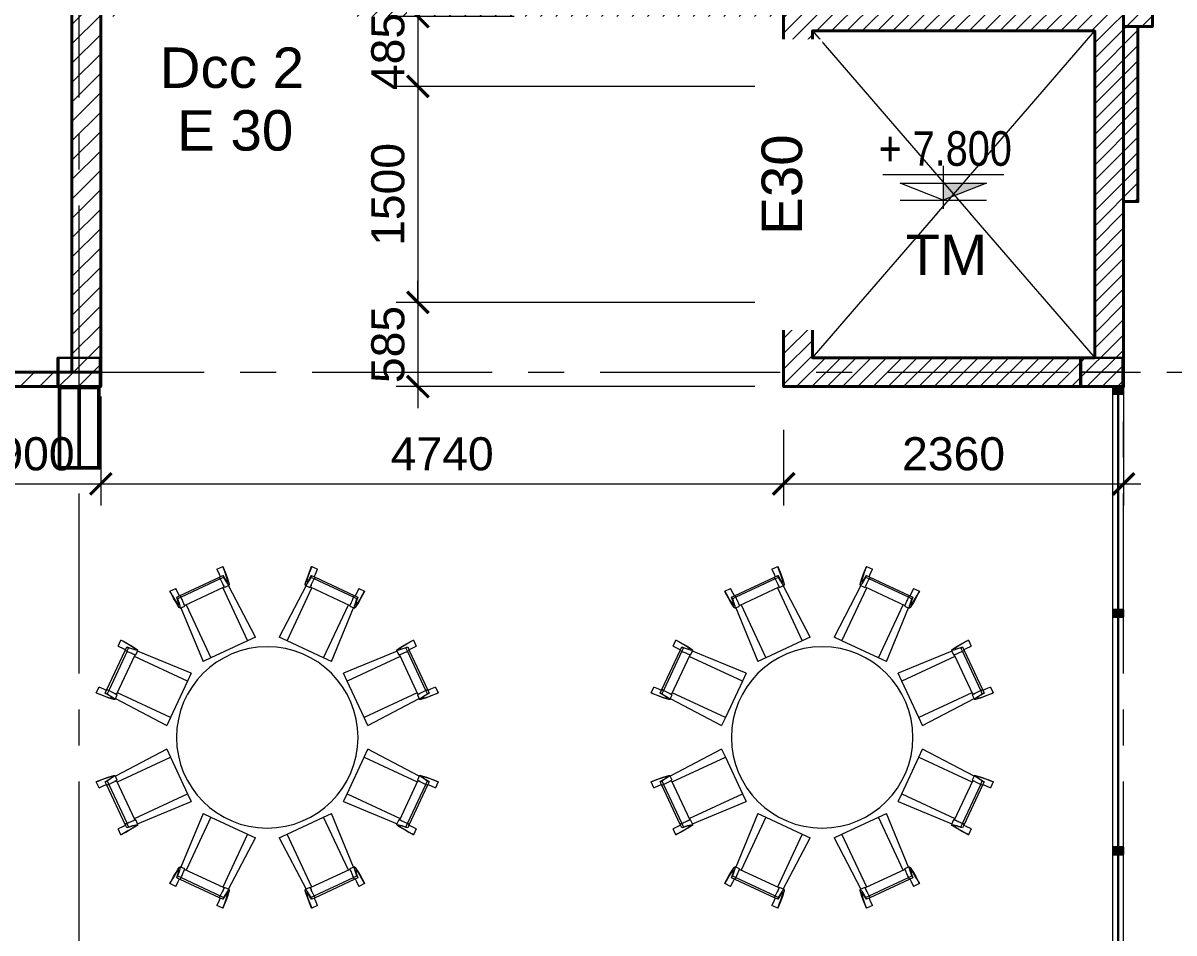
# Model space of a CAD drawing. Header units: millimetres. Extents: x 886808 to 1650903, y -1008069 to 230892.
# Drawn here: x 957779 to 965769, y -479286 to -472965 of the extents above; entities that cross this region are included whole.
import ezdxf

# ---------------------------------------------------------------- set-up
doc = ezdxf.new("R2010")
doc.units = ezdxf.units.MM
doc.linetypes.add('CENTER', pattern=[2, 1.25, -0.25, 0.25, -0.25])
doc.layers.get('0').update_dxf_attribs({"lineweight": 0})
for name, color, linetype, lineweight in [('01- NET TUONG- 242', 242, 'Continuous', 40), ('03- Net Cua- 153', 153, 'Continuous', 9), ('06-Dim', 250, 'Continuous', 0), ('8l NET TO', 8, 'Continuous', 9), ('A-GLAZ-CURT', 52, 'Continuous', 5), ('A-GLAZ-CWMG', 51, 'Continuous', 5), ('A-Wall', 113, 'Continuous', 30), ('A_Dim', 8, 'Continuous', 5), ('ADP_007_text', 7, 'Continuous', 15), ('ADP_137_symbol', 137, 'Continuous', 9), ('DS_Dim', 8, 'Continuous', 0), ('HACTH', 8, 'Continuous', 0), ('I-FURN', 252, 'Continuous', 5), ('net vl', 33, 'Continuous', 5)]:
    doc.layers.add(name, color=color, linetype=linetype, lineweight=lineweight)
doc.styles.add('ADP_HC_vni_HC', font='')
doc.styles.add('Roof Fl type B$0$GHICHUTHUONG', font='arial.ttf', dxfattribs={"width": 0.8})
doc.styles.add('TIÊU ĐỀ', font='arial.ttf', dxfattribs={"height": 230})
doc.styles.get('ADP_HC_vni_HC').set_extended_font_data('VNI-Helve-Condense')
doc.dimstyles.new('1-100', dxfattribs={"dimtxt": 230, "dimasz": 150, "dimexe": 150, "dimexo": 300, "dimgap": 90, "dimtad": 1, "dimdec": 0, "dimrnd": 5, "dimzin": 0, "dimtxsty": 'TIÊU ĐỀ', "dimblk": 'ARCHTICK', "dimcen": 100, "dimdle": 120, "dimclrd": 256, "dimclre": 256, "dimclrt": 2, "dimadec": 0, "dimazin": 0, "dimtfac": 1, "dimtdec": 0, "dimtix": 1, "dimtmove": 1, "dimatfit": 3, "dimldrblk": 'OPEN30', "dimfxl": 900, "dimtolj": 1, "dimtzin": 0, "dimlwd": 13, "dimlwe": 13, "dimarcsym": 1})

# ---------------------------------------------------------------- blocks, each defined once
blk = doc.blocks.new('_ArchTick')
at = {"color": 0, "linetype": 'ByBlock', "const_width": 0.15}
blk.add_lwpolyline([(-0.5, -0.5), (0.5, 0.5)], dxfattribs=at)
blk = doc.blocks.new('*D617')
at = {"layer": 'A_Dim', "lineweight": 13, "transparency": 16777216}
for p, q in [((968184.7, -480510.1), (968184.7, -475270.1)), ((965718.6, -475390.1), (968334.7, -475390.1)), ((965718.6, -480390.1), (968334.7, -480390.1))]:
    blk.add_line(p, q, dxfattribs=at)
at = {"layer": 'Defpoints', "color": 0, "transparency": 16777216}
for p in [(965418.6, -475390.1), (968184.7, -475390.1), (965418.6, -480390.1)]:
    blk.add_point(p, dxfattribs=at)
at = {"layer": 'A_Dim', "lineweight": 13, "transparency": 16777216, "xscale": 150, "yscale": 150, "zscale": 150}
for p, rotation in [((968184.7, -475390.1), 90), ((968184.7, -480390.1), 270)]:
    blk.add_blockref('_ArchTick', p, dxfattribs=dict(at, rotation=rotation))
at = {"layer": 'A_Dim', "color": 2, "transparency": 16777216, "insert": (967977.3, -477890.1), "char_height": 230, "attachment_point": 5, "rotation": 90, "style": 'TIÊU ĐỀ'}
blk.add_mtext('\\A1;5000', dxfattribs=at)
blk = doc.blocks.new('_Open30')
at = {"color": 0, "linetype": 'ByBlock', "lineweight": -2}
for p, q in [((-1, 0.268), (0, 0)), ((0, 0), (-1, -0.268)), ((0, 0), (-1, 0))]:
    blk.add_line(p, q, dxfattribs=at)
blk = doc.blocks.new('*D618')
at = {"layer": 'A_Dim', "lineweight": 13, "transparency": 16777216}
for p, q in [((968184.7, -475510.1), (968184.7, -470270.1)), ((965718.6, -470390.1), (968334.7, -470390.1)), ((965718.6, -475390.1), (968334.7, -475390.1))]:
    blk.add_line(p, q, dxfattribs=at)
at = {"layer": 'Defpoints', "color": 0, "transparency": 16777216}
for p in [(965418.6, -470390.1), (968184.7, -470390.1), (965418.6, -475390.1)]:
    blk.add_point(p, dxfattribs=at)
at = {"layer": 'A_Dim', "lineweight": 13, "transparency": 16777216, "xscale": 150, "yscale": 150, "zscale": 150}
for p, rotation in [((968184.7, -470390.1), 90), ((968184.7, -475390.1), 270)]:
    blk.add_blockref('_ArchTick', p, dxfattribs=dict(at, rotation=rotation))
at = {"layer": 'A_Dim', "color": 2, "transparency": 16777216, "insert": (967977.3, -472890.1), "char_height": 230, "attachment_point": 5, "rotation": 90, "style": 'TIÊU ĐỀ'}
blk.add_mtext('\\A1;5000', dxfattribs=at)
blk = doc.blocks.new('*D619')
at = {"layer": 'A_Dim', "lineweight": 13, "transparency": 16777216}
for p, q in [((968978.4, -470270.1), (968978.4, -507610.1)), ((965718.6, -470390.1), (969128.4, -470390.1)), ((965218.6, -507490.1), (969128.4, -507490.1))]:
    blk.add_line(p, q, dxfattribs=at)
at = {"layer": 'Defpoints', "color": 0, "transparency": 16777216}
for p in [(965418.6, -470390.1), (964918.6, -507490.1), (968978.4, -507490.1)]:
    blk.add_point(p, dxfattribs=at)
at = {"layer": 'A_Dim', "lineweight": 13, "transparency": 16777216, "xscale": 150, "yscale": 150, "zscale": 150}
for p, rotation in [((968978.4, -470390.1), 90), ((968978.4, -507490.1), 270)]:
    blk.add_blockref('_ArchTick', p, dxfattribs=dict(at, rotation=rotation))
at = {"layer": 'A_Dim', "color": 2, "transparency": 16777216, "insert": (968770.9, -488940.1), "char_height": 230, "attachment_point": 5, "rotation": 90, "style": 'TIÊU ĐỀ'}
blk.add_mtext('\\A1;37100', dxfattribs=at)
blk = doc.blocks.new('cao độ')
at = {"layer": 'ADP_137_symbol'}
blk.add_hatch(color=0, dxfattribs=at).paths.add_polyline_path([(0, 1), (0, 0), (2.5, 1)])
at = {"layer": 'ADP_137_symbol', "color": 0}
for points in [[(0, 2), (0, -0.5)], [(-3.5, 1.5), (3.5, 1.5)], [(-2.5, 1), (2.5, 1), (0, 0), (-2.5, 1)], [(-2.5, 0), (2.5, 0)]]:
    blk.add_lwpolyline(points, dxfattribs=at)
at = {"layer": 'ADP_007_text', "style": 'ADP_HC_vni_HC'}
blk.add_attdef('A', (-3.745, 2), '', height=2, dxfattribs=at)
blk = doc.blocks.new('Rectangular Mullion - 50x75mm-6290178-MẶT BẰNG TƯỜNG ĐIỂN HÌNH TẦNG 2_ TẦNG 4')
at = {"layer": 'A-GLAZ-CWMG'}
blk.add_hatch(color=256, dxfattribs=at).paths.add_polyline_path([(25, -37.5), (-25, -37.5), (-25, 37.5), (25, 37.5)], flags=0)
at = {"layer": 'A-GLAZ-CWMG', "lineweight": 25}
for p, q in [((-25, 37.5), (25, 37.5)), ((-25, -37.5), (-25, 37.5)), ((25, 37.5), (25, -37.5)), ((25, -37.5), (-25, -37.5))]:
    blk.add_line(p, q, dxfattribs=at)
blk = doc.blocks.new('*D1344')
at = {"layer": 'A_Dim', "lineweight": 13, "transparency": 16777216}
for p, q in [((958318.6, -475559.5), (958318.6, -476316)), ((957418.6, -475690.2), (957418.6, -476316)), ((957298.6, -476166), (958438.6, -476166))]:
    blk.add_line(p, q, dxfattribs=at)
at = {"layer": 'Defpoints', "color": 0, "transparency": 16777216}
for p in [(958318.6, -475259.5), (957418.6, -475390.2), (958318.6, -476166)]:
    blk.add_point(p, dxfattribs=at)
at = {"layer": 'A_Dim', "lineweight": 13, "transparency": 16777216, "xscale": 150, "yscale": 150, "zscale": 150, "rotation": 180}
blk.add_blockref('_ArchTick', (957418.6, -476166), dxfattribs=at)
at = {"layer": 'A_Dim', "lineweight": 13, "transparency": 16777216, "xscale": 150, "yscale": 150, "zscale": 150}
blk.add_blockref('_ArchTick', (958318.6, -476166), dxfattribs=at)
at = {"layer": 'A_Dim', "color": 2, "transparency": 16777216, "insert": (957868.6, -475958.6), "char_height": 230, "attachment_point": 5, "style": 'TIÊU ĐỀ'}
blk.add_mtext('\\A1;900', dxfattribs=at)
blk = doc.blocks.new('*D1345')
at = {"layer": 'A_Dim', "lineweight": 13, "transparency": 16777216}
for p, q in [((958318.6, -475559.5), (958318.6, -476316)), ((963058.6, -475790.6), (963058.6, -476316)), ((958198.6, -476166), (963178.6, -476166))]:
    blk.add_line(p, q, dxfattribs=at)
at = {"layer": 'Defpoints', "color": 0, "transparency": 16777216}
for p in [(958318.6, -475259.5), (963058.6, -475490.6), (963058.6, -476166)]:
    blk.add_point(p, dxfattribs=at)
at = {"layer": 'A_Dim', "lineweight": 13, "transparency": 16777216, "xscale": 150, "yscale": 150, "zscale": 150, "rotation": 180}
blk.add_blockref('_ArchTick', (958318.6, -476166), dxfattribs=at)
at = {"layer": 'A_Dim', "lineweight": 13, "transparency": 16777216, "xscale": 150, "yscale": 150, "zscale": 150}
blk.add_blockref('_ArchTick', (963058.6, -476166), dxfattribs=at)
at = {"layer": 'A_Dim', "color": 2, "transparency": 16777216, "insert": (960688.6, -475958.6), "char_height": 230, "attachment_point": 5, "style": 'TIÊU ĐỀ'}
blk.add_mtext('\\A1;4740', dxfattribs=at)
blk = doc.blocks.new('*D1346')
at = {"layer": 'A_Dim', "lineweight": 13, "transparency": 16777216}
for p, q in [((965418.6, -475479.5), (965418.6, -476316)), ((963058.6, -475790.6), (963058.6, -476316)), ((962938.6, -476166), (965538.6, -476166))]:
    blk.add_line(p, q, dxfattribs=at)
at = {"layer": 'Defpoints', "color": 0, "transparency": 16777216}
for p in [(965418.6, -475179.5), (963058.6, -475490.6), (965418.6, -476166)]:
    blk.add_point(p, dxfattribs=at)
at = {"layer": 'A_Dim', "lineweight": 13, "transparency": 16777216, "xscale": 150, "yscale": 150, "zscale": 150, "rotation": 180}
blk.add_blockref('_ArchTick', (963058.6, -476166), dxfattribs=at)
at = {"layer": 'A_Dim', "lineweight": 13, "transparency": 16777216, "xscale": 150, "yscale": 150, "zscale": 150}
blk.add_blockref('_ArchTick', (965418.6, -476166), dxfattribs=at)
at = {"layer": 'A_Dim', "color": 2, "transparency": 16777216, "insert": (964238.6, -475958.5), "char_height": 230, "attachment_point": 5, "style": 'TIÊU ĐỀ'}
blk.add_mtext('\\A1;2360', dxfattribs=at)
blk = doc.blocks.new('*D1351')
at = {"layer": 'A_Dim', "lineweight": 13, "transparency": 16777216}
for p, q in [((960520, -472920.1), (960520, -472770.1)), ((961188.5, -472920.1), (960370, -472920.1)), ((960520, -472920.1), (960520, -473405.1)), ((962858.6, -473405.1), (960370, -473405.1)), ((960520, -473405.1), (960520, -473555.1))]:
    blk.add_line(p, q, dxfattribs=at)
at = {"layer": 'Defpoints', "color": 0, "transparency": 16777216}
for p in [(961488.5, -472920.1), (960520, -473405.1), (963158.6, -473405.1)]:
    blk.add_point(p, dxfattribs=at)
at = {"layer": 'A_Dim', "lineweight": 13, "transparency": 16777216, "xscale": 150, "yscale": 150, "zscale": 150}
for p, rotation in [((960520, -472920.1), 270), ((960520, -473405.1), 90)]:
    blk.add_blockref('_ArchTick', p, dxfattribs=dict(at, rotation=rotation))
at = {"layer": 'A_Dim', "color": 2, "transparency": 16777216, "insert": (960312.6, -473162.6), "char_height": 230, "attachment_point": 5, "rotation": 90, "style": 'TIÊU ĐỀ'}
blk.add_mtext('\\A1;485', dxfattribs=at)
blk = doc.blocks.new('*D1352')
at = {"layer": 'A_Dim', "lineweight": 13, "transparency": 16777216}
for p, q in [((960520, -473285.1), (960520, -475025.6)), ((962858.6, -473405.1), (960370, -473405.1)), ((962858.6, -474905.6), (960370, -474905.6))]:
    blk.add_line(p, q, dxfattribs=at)
at = {"layer": 'Defpoints', "color": 0, "transparency": 16777216}
for p in [(963158.6, -473405.1), (960520, -474905.6), (963158.6, -474905.6)]:
    blk.add_point(p, dxfattribs=at)
at = {"layer": 'A_Dim', "lineweight": 13, "transparency": 16777216, "xscale": 150, "yscale": 150, "zscale": 150}
for p, rotation in [((960520, -473405.1), 90), ((960520, -474905.6), 270)]:
    blk.add_blockref('_ArchTick', p, dxfattribs=dict(at, rotation=rotation))
at = {"layer": 'A_Dim', "color": 2, "transparency": 16777216, "insert": (960312.6, -474155.4), "char_height": 230, "attachment_point": 5, "rotation": 90, "style": 'TIÊU ĐỀ'}
blk.add_mtext('\\A1;1500', dxfattribs=at)
blk = doc.blocks.new('*D1353')
at = {"layer": 'A_Dim', "lineweight": 13, "transparency": 16777216}
for p, q in [((960520, -474905.6), (960520, -474755.6)), ((962858.6, -474905.6), (960370, -474905.6)), ((960520, -474905.6), (960520, -475490.6)), ((962858.6, -475490.6), (960370, -475490.6)), ((960520, -475490.6), (960520, -475640.6))]:
    blk.add_line(p, q, dxfattribs=at)
at = {"layer": 'Defpoints', "color": 0, "transparency": 16777216}
for p in [(963158.6, -474905.6), (960520, -475490.6), (963158.6, -475490.6)]:
    blk.add_point(p, dxfattribs=at)
at = {"layer": 'A_Dim', "lineweight": 13, "transparency": 16777216, "xscale": 150, "yscale": 150, "zscale": 150}
for p, rotation in [((960520, -474905.6), 270), ((960520, -475490.6), 90)]:
    blk.add_blockref('_ArchTick', p, dxfattribs=dict(at, rotation=rotation))
at = {"layer": 'A_Dim', "color": 2, "transparency": 16777216, "insert": (960312.6, -475198.1), "char_height": 230, "attachment_point": 5, "rotation": 90, "style": 'TIÊU ĐỀ'}
blk.add_mtext('\\A1;585', dxfattribs=at)
blk = doc.blocks.new('cc')
at = {"layer": 'A-GLAZ-CURT', "transparency": 33554636}
blk.add_lwpolyline([(222569.3, 39756), (222287.3, 39756), (222287.3, 39659), (222278.3, 39659), (222278.3, 39859), (222287.3, 39859), (222287.3, 39762), (222569.3, 39762), (222569.3, 39859), (222578.3, 39859), (222578.3, 39659), (222569.3, 39659)], close=True, dxfattribs=at)
at = {"layer": 'A-Wall', "transparency": 33554636}
blk.add_lwpolyline([(222278.3, 39659), (222578.3, 39659), (222578.3, 39859), (222278.3, 39859)], close=True, dxfattribs=at)
blk = doc.blocks.new('Cafeteria_Table_-_Round_3929 - 54_ Dia_-V26-MẶT BẰNG BỐ TRÍ TẦNG 2')
at = {"layer": 'I-FURN', "transparency": 33554636}
for p, q in [((-196.7, 1168), (-156.3, 1186.8)), ((-179.4, 1113.3), (-155.2, 1124.6)), ((-156.3, 1186.8), (-150.7, 1174.8)), ((-149.4, 1112.1), (-155.2, 1124.6)), ((460, 1124.6), (454.2, 1112.1)), ((455.5, 1174.8), (461.1, 1186.8)), ((460, 1124.6), (484.2, 1113.3)), ((461.1, 1186.8), (501.5, 1168)), ((-452, 986.2), (-179.4, 1113.3)), ((-173.5, 1100.7), (-446.1, 973.6)), ((-421.7, 916.9), (-145.8, 1045.5)), ((-173.6, 1100.9), (-179.4, 1113.3)), ((-149.4, 1112.1), (-173.6, 1100.9)), ((-156.9, 1040.3), (14.9, 671.9)), ((-144.9, 1044.1), (-143.4, 1042.5)), ((-143.4, 1042), (-111.7, 1056.8)), ((-131, 1086.3), (-124.4, 1079)), ((-121.9, 1078.2), (-121.2, 1079.1)), ((69.7, 697.5), (-117.3, 1054.6)), ((422.1, 1054.6), (235.1, 697.5)), ((289.9, 671.9), (461.7, 1040.3)), ((416.5, 1056.8), (448.2, 1042)), ((426, 1079.1), (426.7, 1078.2)), ((429.2, 1079), (435.8, 1086.3)), ((448.2, 1042.5), (449.7, 1044.1)), ((450.6, 1045.5), (726.5, 916.9)), ((478.4, 1100.9), (454.2, 1112.1)), ((750.9, 973.6), (478.3, 1100.7)), ((484.2, 1113.3), (478.4, 1100.9)), ((484.2, 1113.3), (756.8, 986.2)), ((-523.2, 1015.7), (-482.7, 1034.6)), ((-517.6, 1003.7), (-523.2, 1015.7)), ((-476.2, 974.9), (-452, 986.2)), ((-470.4, 962.5), (-476.2, 974.9)), ((-446.2, 973.8), (-470.4, 962.5)), ((-446.2, 973.8), (-452, 986.2)), ((-446.1, 973.6), (-452, 986.2)), ((756.8, 986.2), (750.9, 973.6)), ((756.8, 986.2), (751, 973.8)), ((775.2, 962.5), (751, 973.8)), ((756.8, 986.2), (781, 974.9)), ((781, 974.9), (775.2, 962.5)), ((787.5, 1034.6), (828, 1015.7)), ((828, 1015.7), (822.4, 1003.7)), ((-452.2, 898), (-420.5, 912.8)), ((-447, 900.9), (-293.5, 528.1)), ((-432.2, 942), (-433.8, 945.8)), ((-410.6, 922.1), (-238.8, 553.6)), ((543.6, 553.6), (715.4, 922.1)), ((598.3, 528.1), (751.8, 900.9)), ((725.3, 912.8), (757, 898)), ((738.6, 945.8), (737, 942)), ((-882.2, 635.1), (-863.3, 675.6)), ((-863.3, 675.6), (-851.3, 670)), ((14.9, 671.9), (-238.8, 553.6)), ((69.7, 697.5), (14.9, 671.9)), ((289.9, 671.9), (235.1, 697.5)), ((543.6, 553.6), (289.9, 671.9)), ((1156.1, 670), (1168.1, 675.6)), ((1168.1, 675.6), (1187, 635.1)), ((-960.9, 331.8), (-833.8, 604.4)), ((-821.2, 598.5), (-948.3, 325.9)), ((-893.1, 298.2), (-764.5, 574.1)), ((-833.8, 604.4), (-822.5, 628.6)), ((-833.8, 604.4), (-821.4, 598.6)), ((-833.8, 604.4), (-821.2, 598.5)), ((-822.5, 628.6), (-810.1, 622.8)), ((-810.1, 622.8), (-821.4, 598.6)), ((-793.4, 586.2), (-789.6, 584.6)), ((-401.2, 391.2), (-769.7, 563)), ((-767.2, 614.4), (-767.2, 615.6)), ((-760.4, 572.9), (-745.6, 604.6)), ((-375.7, 445.9), (-748.5, 599.4)), ((1053.3, 599.4), (680.5, 445.9)), ((1074.5, 563), (706, 391.2)), ((1050.4, 604.6), (1065.2, 572.9)), ((1069.3, 574.1), (1197.9, 298.2)), ((1072, 615.6), (1072, 614.4)), ((1094.4, 584.6), (1098.2, 586.2)), ((1114.9, 622.8), (1127.3, 628.6)), ((1126.2, 598.6), (1114.9, 622.8)), ((1126, 598.5), (1138.6, 604.4)), ((1253.1, 325.9), (1126, 598.5)), ((1126.2, 598.6), (1138.6, 604.4)), ((1127.3, 628.6), (1138.6, 604.4)), ((1138.6, 604.4), (1265.7, 331.8)), ((-238.8, 553.6), (-293.5, 528.1)), ((598.3, 528.1), (543.6, 553.6)), ((-375.7, 445.9), (-401.2, 391.2)), ((706, 391.2), (680.5, 445.9)), ((-1034.4, 308.7), (-1015.6, 349.1)), ((-972.2, 307.6), (-960.9, 331.8)), ((-960.9, 331.8), (-948.5, 326)), ((-948.5, 326), (-959.7, 301.8)), ((-401.2, 391.2), (-519.5, 137.5)), ((824.3, 137.5), (706, 391.2)), ((1253.3, 326), (1265.7, 331.8)), ((1264.5, 301.8), (1253.3, 326)), ((1265.7, 331.8), (1277, 307.6)), ((1320.4, 349.1), (1339.2, 308.7)), ((-1022.4, 303.1), (-1034.4, 308.7)), ((-972.2, 307.6), (-959.7, 301.8)), ((-926.7, 273.6), (-925.8, 274.3)), ((-907.9, 305.9), (-904.1, 304)), ((-904.4, 264.1), (-889.6, 295.8)), ((-902.4, 303.1), (-893.1, 298.2)), ((-902.2, 269.7), (-545.1, 82.7)), ((-890.1, 295.8), (-891.7, 297.3)), ((-519.5, 137.5), (-887.9, 309.3)), ((1192.4, 309.2), (824.3, 137.5)), ((849.9, 82.7), (1207, 269.7)), ((1194.4, 295.8), (1209.2, 264.1)), ((1196.5, 297.3), (1194.9, 295.8)), ((1230.6, 274.3), (1231.5, 273.6)), ((1264.5, 301.8), (1277, 307.6)), ((1339.2, 308.7), (1327.2, 303.1)), ((-519.5, 137.5), (-545.1, 82.7)), ((849.9, 82.7), (824.3, 137.5)), ((-545.1, -82.7), (-902.2, -269.7)), ((-887.9, -309.3), (-519.5, -137.5)), ((-545.1, -82.7), (-519.5, -137.5)), ((-519.5, -137.5), (-401.2, -391.2)), ((706, -391.2), (824.3, -137.5)), ((824.3, -137.5), (849.9, -82.7)), ((824.3, -137.5), (1192.4, -309.2)), ((1207, -269.7), (849.9, -82.7)), ((-1034.4, -308.7), (-1022.4, -303.1)), ((-1015.6, -349.1), (-1034.4, -308.7)), ((-959.7, -301.8), (-972.2, -307.6)), ((-960.9, -331.8), (-972.2, -307.6)), ((-959.7, -301.8), (-948.5, -326)), ((-925.8, -274.3), (-926.7, -273.6)), ((-904.1, -304), (-907.9, -305.9)), ((-889.6, -295.8), (-904.4, -264.1)), ((-893.1, -298.2), (-902.4, -303.1)), ((-764.5, -574.1), (-893.1, -298.2)), ((-891.7, -297.3), (-890.1, -295.8)), ((1197.9, -298.2), (1069.3, -574.1)), ((1209.2, -264.1), (1194.4, -295.8)), ((1194.9, -295.8), (1196.5, -297.3)), ((1231.5, -273.6), (1230.6, -274.3)), ((1253.3, -326), (1264.5, -301.8)), ((1277, -307.6), (1264.5, -301.8)), ((1277, -307.6), (1265.7, -331.8)), ((1339.2, -308.7), (1320.4, -349.1)), ((1327.2, -303.1), (1339.2, -308.7)), ((-948.5, -326), (-960.9, -331.8)), ((-833.8, -604.4), (-960.9, -331.8)), ((-948.3, -325.9), (-821.2, -598.5)), ((-769.7, -563), (-401.2, -391.2)), ((-401.2, -391.2), (-375.7, -445.9)), ((680.5, -445.9), (706, -391.2)), ((706, -391.2), (1074.5, -563)), ((1126, -598.5), (1253.1, -325.9)), ((1265.7, -331.8), (1138.6, -604.4)), ((1265.7, -331.8), (1253.3, -326)), ((-748.5, -599.4), (-375.7, -445.9)), ((680.5, -445.9), (1053.3, -599.4)), ((-293.5, -528.1), (-447, -900.9)), ((-238.8, -553.6), (-410.6, -922.1)), ((-293.5, -528.1), (-238.8, -553.6)), ((-238.8, -553.6), (14.9, -671.9)), ((289.9, -671.9), (543.6, -553.6)), ((543.6, -553.6), (598.3, -528.1)), ((715.4, -922.1), (543.6, -553.6)), ((751.8, -900.9), (598.3, -528.1)), ((-863.3, -675.6), (-882.2, -635.1)), ((-821.2, -598.5), (-833.8, -604.4)), ((-821.4, -598.6), (-833.8, -604.4)), ((-822.5, -628.6), (-833.8, -604.4)), ((-810.1, -622.8), (-822.5, -628.6)), ((-821.4, -598.6), (-810.1, -622.8)), ((-767.2, -615.6), (-767.2, -614.4)), ((-745.6, -604.6), (-760.4, -572.9)), ((1065.2, -572.9), (1050.4, -604.6)), ((1072, -614.4), (1072, -615.6)), ((1098.2, -586.2), (1094.4, -584.6)), ((1114.9, -622.8), (1126.2, -598.6)), ((1127.3, -628.6), (1114.9, -622.8)), ((1138.6, -604.4), (1126, -598.5)), ((1138.6, -604.4), (1126.2, -598.6)), ((1138.6, -604.4), (1127.3, -628.6)), ((1187, -635.1), (1168.1, -675.6)), ((-851.3, -670), (-863.3, -675.6)), ((14.9, -671.9), (-156.9, -1040.3)), ((-117.3, -1054.6), (69.7, -697.5)), ((14.9, -671.9), (69.7, -697.5)), ((235.1, -697.5), (289.9, -671.9)), ((235.1, -697.5), (422.1, -1054.6)), ((461.7, -1040.3), (289.9, -671.9)), ((1168.1, -675.6), (1156.1, -670)), ((-462, -919.6), (-463.2, -919.6)), ((-420.5, -912.8), (-452.2, -898)), ((-145.8, -1045.5), (-421.7, -916.9)), ((726.5, -916.9), (450.6, -1045.5)), ((757, -898), (725.3, -912.8)), ((768, -919.6), (766.8, -919.6)), ((-523.2, -1015.7), (-517.6, -1003.7)), ((-482.7, -1034.6), (-523.2, -1015.7)), ((-476.2, -974.9), (-470.4, -962.5)), ((-452, -986.2), (-476.2, -974.9)), ((-470.4, -962.5), (-446.2, -973.8)), ((-452, -986.2), (-446.1, -973.6)), ((-452, -986.2), (-446.2, -973.8)), ((-179.4, -1113.3), (-452, -986.2)), ((-446.1, -973.6), (-173.5, -1100.7)), ((478.3, -1100.7), (750.9, -973.6)), ((756.8, -986.2), (484.2, -1113.3)), ((750.9, -973.6), (756.8, -986.2)), ((751, -973.8), (775.2, -962.5)), ((751, -973.8), (756.8, -986.2)), ((781, -974.9), (756.8, -986.2)), ((775.2, -962.5), (781, -974.9)), ((828, -1015.7), (787.5, -1034.6)), ((822.4, -1003.7), (828, -1015.7)), ((-179.4, -1113.3), (-173.6, -1100.9)), ((-155.2, -1124.6), (-179.4, -1113.3)), ((-173.6, -1100.9), (-149.4, -1112.1)), ((-155.2, -1124.6), (-149.4, -1112.1)), ((-143.4, -1042.5), (-144.9, -1044.1)), ((-111.7, -1056.8), (-143.4, -1042)), ((448.2, -1042), (416.5, -1056.8)), ((449.7, -1044.1), (448.2, -1042.5)), ((454.2, -1112.1), (478.4, -1100.9)), ((454.2, -1112.1), (460, -1124.6)), ((484.2, -1113.3), (460, -1124.6)), ((478.4, -1100.9), (484.2, -1113.3)), ((-156.3, -1186.8), (-196.7, -1168)), ((-150.7, -1174.8), (-156.3, -1186.8)), ((461.1, -1186.8), (455.5, -1174.8)), ((501.5, -1168), (461.1, -1186.8))]:
    blk.add_line(p, q, dxfattribs=at)
at = {"layer": 'I-FURN', "transparency": 33554636, "flags": 128}
for points in [[(-196.7, 1168), (-181.7, 1133.5), (-173.7, 1115)], [(-121.2, 1079.1), (-121.5, 1086.5), (-125.3, 1101.2), (-132.3, 1122.9), (-142.7, 1151.5), (-156.3, 1186.8)], [(-155.2, 1124.6), (-141.5, 1101.8), (-131.2, 1086.6)], [(-150.7, 1174.8), (-135.4, 1135.9), (-123.7, 1104.4), (-115.7, 1080.7), (-111.5, 1065), (-111.1, 1057.5)], [(415.9, 1057.5), (416.3, 1065), (420.5, 1080.7), (428.5, 1104.4), (440.2, 1135.9), (455.5, 1174.8)], [(461.1, 1186.8), (447.5, 1151.5), (437.1, 1122.9), (430.1, 1101.2), (426.3, 1086.5), (426, 1079.1)], [(436, 1086.6), (446.3, 1101.8), (460, 1124.6)], [(478.5, 1115), (486.5, 1133.5), (501.5, 1168)], [(-173.5, 1100.7), (-160.1, 1073.4), (-153.4, 1060)], [(-145.8, 1045.5), (-151.6, 1056.5), (-153.5, 1060.3)], [(-151.4, 1056.1), (-150.5, 1054.4), (-147.5, 1048.7)], [(-111.1, 1057.5), (-114.8, 1058.3), (-122.4, 1067.7), (-134, 1085.7), (-149.4, 1112.1)], [(454.2, 1112.1), (438.8, 1085.7), (427.2, 1067.7), (419.6, 1058.3), (415.9, 1057.5)], [(458.3, 1060.3), (456.4, 1056.5), (450.6, 1045.5)], [(452.3, 1048.7), (455.3, 1054.4), (456.2, 1056.1)], [(458.2, 1060), (464.9, 1073.4), (478.3, 1100.7)], [(-523.2, 1015.7), (-504.9, 982.6), (-489.6, 956.3), (-477.5, 936.9), (-468.7, 924.7), (-463.2, 919.6)], [(-453.1, 898), (-458.7, 903.2), (-468, 916.5), (-481, 937.8), (-497.6, 967), (-517.6, 1003.7)], [(-457, 982.9), (-466, 1000.9), (-482.7, 1034.6)], [(-463.2, 919.6), (-461.1, 922), (-462.5, 932.1), (-467.6, 949.8), (-476.2, 974.9)], [(-470.4, 962.5), (-460, 933.7), (-453.7, 913.2), (-451.4, 901.3), (-453.1, 898)], [(757.9, 898), (756.2, 901.3), (758.5, 913.2), (764.8, 933.7), (775.2, 962.5)], [(822.4, 1003.7), (802.4, 967), (785.8, 937.8), (772.8, 916.5), (763.5, 903.2), (757.9, 898)], [(787.5, 1034.6), (770.8, 1000.9), (761.8, 982.9)], [(781, 974.9), (772.4, 949.8), (767.3, 932.1), (765.9, 922), (768, 919.6)], [(768, 919.6), (773.5, 924.7), (782.3, 936.9), (794.4, 956.3), (809.7, 982.6), (828, 1015.7)], [(-420.9, 913.1), (-421.1, 915.3), (-425.5, 926.2)], [(730.3, 926.2), (725.9, 915.3), (725.7, 913.1)], [(-767.2, 615.6), (-772.3, 621.1), (-784.5, 629.9), (-803.9, 642), (-830.2, 657.3), (-863.3, 675.6)], [(-851.3, 670), (-814.6, 650), (-785.4, 633.4), (-764.1, 620.4), (-750.8, 611.1), (-745.6, 605.5)], [(1050.4, 605.5), (1055.6, 611.1), (1068.9, 620.4), (1090.2, 633.4), (1119.4, 650), (1156.1, 670)], [(1168.1, 675.6), (1135, 657.3), (1108.7, 642), (1089.3, 629.9), (1077.1, 621.1), (1072, 615.6)], [(-882.2, 635.1), (-848.5, 618.4), (-830.5, 609.4)], [(-822.5, 628.6), (-797.4, 620), (-779.7, 614.9), (-769.6, 613.5)], [(-745.6, 605.5), (-748.9, 603.8), (-760.8, 606.1), (-781.3, 612.4), (-810.1, 622.8)], [(-775.6, 578.6), (-773.8, 577.9), (-762.9, 573.5), (-760.7, 573.3)], [(1114.9, 622.8), (1086.1, 612.4), (1065.6, 606.1), (1053.7, 603.8), (1050.4, 605.5)], [(1065.5, 573.3), (1067.7, 573.5), (1078.6, 577.9)], [(1074.4, 613.5), (1084.5, 614.9), (1102.2, 620), (1127.3, 628.6)], [(1135.3, 609.4), (1153.3, 618.4), (1187, 635.1)], [(-962.6, 326.1), (-981.1, 334.1), (-1015.6, 349.1)], [(-907.6, 305.8), (-921, 312.5), (-948.3, 325.9)], [(1253.1, 325.9), (1225.8, 312.5), (1212.4, 305.8)], [(1320.4, 349.1), (1285.9, 334.1), (1267.4, 326.1)], [(-1034.4, 308.7), (-999.1, 295.1), (-970.5, 284.7), (-948.8, 277.7), (-934.1, 273.9), (-926.7, 273.6)], [(-905.1, 263.5), (-912.6, 263.9), (-928.3, 268.1), (-952, 276.1), (-983.5, 287.8), (-1022.4, 303.1)], [(-926.6, 276.8), (-934.2, 283.6), (-949.4, 293.9), (-972.2, 307.6)], [(-959.7, 301.8), (-933.3, 286.4), (-915.3, 274.8), (-905.9, 267.2), (-905.1, 263.5)], [(-896.3, 299.9), (-902, 302.9), (-902.6, 303.2)], [(1197.9, 298.2), (1208.9, 304), (1212.7, 305.9)], [(1208.5, 303.8), (1206.8, 302.9), (1201.1, 299.9)], [(1327.2, 303.1), (1288.3, 287.8), (1256.8, 276.1), (1233.1, 268.1), (1217.4, 263.9), (1209.9, 263.5)], [(1209.9, 263.5), (1210.7, 267.2), (1220.1, 274.8), (1238.1, 286.4), (1264.5, 301.8)], [(1277, 307.6), (1254.2, 293.9), (1239, 283.6), (1231.4, 276.8)], [(1231.5, 273.6), (1238.9, 273.9), (1253.6, 277.7), (1275.3, 284.7), (1303.9, 295.1), (1339.2, 308.7)], [(-926.7, -273.6), (-934.1, -273.9), (-948.8, -277.7), (-970.5, -284.7), (-999.1, -295.1), (-1034.4, -308.7)], [(-1022.4, -303.1), (-983.5, -287.8), (-952, -276.1), (-928.3, -268.1), (-912.6, -263.9), (-905.1, -263.5)], [(-972.2, -307.6), (-949.4, -293.9), (-934.2, -283.6), (-926.6, -276.8)], [(-905.1, -263.5), (-905.9, -267.2), (-915.3, -274.8), (-933.3, -286.4), (-959.7, -301.8)], [(-948.3, -325.9), (-921, -312.5), (-907.6, -305.8)], [(-902.6, -303.2), (-902, -302.9), (-896.3, -299.9)], [(1212.7, -305.9), (1208.9, -304), (1197.9, -298.2)], [(1201.1, -299.9), (1206.8, -302.9), (1208.5, -303.8)], [(1264.5, -301.8), (1238.1, -286.4), (1220.1, -274.8), (1210.7, -267.2), (1209.9, -263.5)], [(1209.9, -263.5), (1217.4, -263.9), (1233.1, -268.1), (1256.8, -276.1), (1288.3, -287.8), (1327.2, -303.1)], [(1212.4, -305.8), (1225.8, -312.5), (1253.1, -325.9)], [(1231.4, -276.8), (1239, -283.6), (1254.2, -293.9), (1277, -307.6)], [(1339.2, -308.7), (1303.9, -295.1), (1275.3, -284.7), (1253.6, -277.7), (1238.9, -273.9), (1231.5, -273.6)], [(-1015.6, -349.1), (-981.1, -334.1), (-962.6, -326.1)], [(1267.4, -326.1), (1285.9, -334.1), (1320.4, -349.1)], [(-830.5, -609.4), (-848.5, -618.4), (-882.2, -635.1)], [(-863.3, -675.6), (-830.2, -657.3), (-803.9, -642), (-784.5, -629.9), (-772.3, -621.1), (-767.2, -615.6)], [(-745.6, -605.5), (-750.8, -611.1), (-764.1, -620.4), (-785.4, -633.4), (-814.6, -650), (-851.3, -670)], [(-769.6, -613.5), (-779.7, -614.9), (-797.4, -620), (-822.5, -628.6)], [(-810.1, -622.8), (-781.3, -612.4), (-760.8, -606.1), (-748.9, -603.8), (-745.6, -605.5)], [(-789.6, -584.6), (-793.4, -586.2), (-794.8, -586.8)], [(-760.7, -573.3), (-762.9, -573.5), (-773.8, -577.9), (-775.6, -578.6)], [(1050.4, -605.5), (1053.7, -603.8), (1065.6, -606.1), (1086.1, -612.4), (1114.9, -622.8)], [(1156.1, -670), (1119.4, -650), (1090.2, -633.4), (1068.9, -620.4), (1055.6, -611.1), (1050.4, -605.5)], [(1078.6, -577.9), (1067.7, -573.5), (1065.5, -573.3)], [(1072, -615.6), (1077.1, -621.1), (1089.3, -629.9), (1108.7, -642), (1135, -657.3), (1168.1, -675.6)], [(1127.3, -628.6), (1102.2, -620), (1084.5, -614.9), (1074.4, -613.5)], [(1187, -635.1), (1153.3, -618.4), (1135.3, -609.4)], [(-463.2, -919.6), (-468.7, -924.7), (-477.5, -936.9), (-489.6, -956.3), (-504.9, -982.6), (-523.2, -1015.7)], [(-517.6, -1003.7), (-497.6, -967), (-481, -937.8), (-468, -916.5), (-458.7, -903.2), (-453.1, -898)], [(-476.2, -974.9), (-467.6, -949.8), (-462.5, -932.1), (-461.1, -922)], [(-453.1, -898), (-451.4, -901.3), (-453.7, -913.2), (-460, -933.7), (-470.4, -962.5)], [(-434.4, -947.2), (-433.8, -945.8), (-432.2, -942)], [(-426.2, -928), (-425.5, -926.2), (-421.1, -915.3), (-420.9, -913.1)], [(725.7, -913.1), (725.9, -915.3), (730.3, -926.2), (731, -928)], [(737, -942), (738.6, -945.8), (739.2, -947.2)], [(775.2, -962.5), (764.8, -933.7), (758.5, -913.2), (756.2, -901.3), (757.9, -898)], [(757.9, -898), (763.5, -903.2), (772.8, -916.5), (785.8, -937.8), (802.4, -967), (822.4, -1003.7)], [(765.9, -922), (767.3, -932.1), (772.4, -949.8), (781, -974.9)], [(828, -1015.7), (809.7, -982.6), (794.4, -956.3), (782.3, -936.9), (773.5, -924.7), (768, -919.6)], [(-482.7, -1034.6), (-466, -1000.9), (-457, -982.9)], [(761.8, -982.9), (770.8, -1000.9), (787.5, -1034.6)], [(-173.7, -1115), (-181.7, -1133.5), (-196.7, -1168)], [(-153.4, -1060), (-160.1, -1073.4), (-173.5, -1100.7)], [(-156.3, -1186.8), (-142.7, -1151.5), (-132.3, -1122.9), (-125.3, -1101.2), (-121.5, -1086.5), (-121.2, -1079.1)], [(-121.2, -1079.1), (-124.4, -1079), (-131.2, -1086.6), (-141.5, -1101.8), (-155.2, -1124.6)], [(-153.5, -1060.3), (-151.6, -1056.5), (-145.8, -1045.5)], [(-147.5, -1048.7), (-150.5, -1054.4), (-151.4, -1056.1)], [(-111.1, -1057.5), (-111.5, -1065), (-115.7, -1080.7), (-123.7, -1104.4), (-135.4, -1135.9), (-150.7, -1174.8)], [(-149.4, -1112.1), (-134, -1085.7), (-122.4, -1067.7), (-114.8, -1058.3), (-111.1, -1057.5)], [(455.5, -1174.8), (440.2, -1135.9), (428.5, -1104.4), (420.5, -1080.7), (416.3, -1065), (415.9, -1057.5)], [(415.9, -1057.5), (419.6, -1058.3), (427.2, -1067.7), (438.8, -1085.7), (454.2, -1112.1)], [(460, -1124.6), (446.3, -1101.8), (436, -1086.6), (429.2, -1079), (426, -1079.1)], [(426, -1079.1), (426.3, -1086.5), (430.1, -1101.2), (437.1, -1122.9), (447.5, -1151.5), (461.1, -1186.8)], [(450.6, -1045.5), (456.4, -1056.5), (458.3, -1060.3)], [(456.2, -1056.1), (455.3, -1054.4), (452.3, -1048.7)], [(478.3, -1100.7), (464.9, -1073.4), (458.2, -1060)], [(501.5, -1168), (486.5, -1133.5), (478.5, -1115)]]:
    blk.add_lwpolyline(points, dxfattribs=at)
at = {"layer": 'I-FURN', "transparency": 33554636}
for start, end in [(0, 180), (180, 0)]:
    blk.add_arc((152.4, 0), 630, start, end, dxfattribs=at)
for centre, major_axis, start_param, end_param in [((-832.6, 1796.5), (-412.1, 883.7), 3.410964, 3.51126), ((1137.4, 1796.5), (412.1, 883.7), 2.771925, 2.872221), ((-832.6, 1796.5), (-412.1, 883.7), 3.23382, 3.401937), ((1137.4, 1796.5), (412.1, 883.7), 2.881248, 3.049365), ((-1644.1, 985), (-883.7, 412.1), 2.771925, 2.865674), ((-1644.1, 985), (-883.7, 412.1), 2.881248, 3.049365), ((1948.9, 985), (883.7, 412.1), 3.23382, 3.401937), ((1948.9, 985), (883.7, 412.1), 3.417511, 3.51126), ((-1644.1, -985), (883.7, 412.1), 0.269372, 0.369668), ((-1644.1, -985), (883.7, 412.1), 0.092227, 0.260344), ((1948.9, -985), (-883.7, 412.1), 6.022841, 6.190958), ((1948.9, -985), (-883.7, 412.1), 5.913518, 6.013814), ((-832.6, -1796.5), (412.1, 883.7), 5.913518, 6.013814), ((-832.6, -1796.5), (412.1, 883.7), 6.022841, 6.190958), ((1137.4, -1796.5), (-412.1, 883.7), 0.092227, 0.260344), ((1137.4, -1796.5), (-412.1, 883.7), 0.269372, 0.369668)]:
    blk.add_ellipse(centre, major_axis=major_axis, ratio=0.007077, start_param=start_param, end_param=end_param, dxfattribs=at)

msp = doc.modelspace()

# ---------------------------------------------------------------- hatches: boundary and pattern name
at = {"layer": 'HACTH', "transparency": 33554636}
h = msp.add_hatch(dxfattribs=at)
h.set_pattern_fill('ANSI31', color=256, scale=30)
h.paths.add_polyline_path([(958118.6, -475390.1), (958318.6, -475390.1), (958318.6, -470590.1), (958118.6, -470590.1)])
h.paths.add_polyline_path([(953643.6, -470589.9), (958998.6, -470589.7), (958998.6, -470390.1), (953643.6, -470390.4)])
h.paths.add_polyline_path([(955518.6, -503190.2), (950968.6, -503190.2), (950968.6, -503390.1), (955518.6, -503390.1)])
h.paths.add_polyline_path([(934988.6, -470589.7), (935188.6, -470589.7), (935188.6, -471895.8), (934988.6, -471895.8)])
h.paths.add_polyline_path([(943236, -507290.1), (945731.1, -507290.1), (945731.1, -507490.1), (943236, -507490.1)])
h.paths.add_polyline_path([(956518.6, -503190.2), (958318.6, -503190.1), (958318.6, -503390.1), (956518.6, -503390.2)])
h.paths.add_polyline_path([(941336, -475390.1), (941536, -475390.1), (941536, -470589.7), (941336, -470589.7)])
h.paths.add_polyline_path([(957418.6, -475490.2), (958318.6, -475490.1), (958318.6, -475390.1), (957418.6, -475390.2)])
h.paths.add_polyline_path([(950256.1, -507290.1), (951068.6, -507290.1), (951068.6, -507490.1), (950256.1, -507490.1)])
h.paths.add_polyline_path([(947331.1, -507290.1), (948656.1, -507290.1), (948656.1, -507490.1), (947331.1, -507490.1)])
h.paths.add_polyline_path([(934988.6, -499915.1), (935188.6, -499915.1), (935188.6, -504440.1), (934988.6, -504440.1)])
h.paths.add_polyline_path([(935188.6, -480090.1), (934988.6, -480090.1), (934988.6, -486040.1), (935188.6, -486040.1), (935188.6, -484340.1)])
h.paths.add_polyline_path([(934988.6, -470590.1), (936571.1, -470590.1), (936571.1, -470390.1), (934988.6, -470390.1)])
h.paths.add_polyline_path([(938371.1, -470389.7), (941536, -470389.7), (941536, -470589.7), (938371.1, -470589.7)])
h.paths.add_polyline_path([(943336, -470389.7), (947798.6, -470389.7), (947798.6, -470590.4), (943336, -470590.4)])
h.paths.add_polyline_path([(949598.6, -470390.4), (953643.6, -470390.4), (953643.6, -470589.7), (949598.6, -470589.7)])
h.paths.add_polyline_path([(938371.1, -507290.1), (941636, -507290.1), (941636, -507490.1), (938371.1, -507490.1)])
h.paths.add_polyline_path([(934988.6, -507490.1), (936571.1, -507490.1), (936571.1, -507290.1), (934988.6, -507290.1)])
h.paths.add_polyline_path([(960798.6, -470389.8), (964918.6, -470389.8), (964918.6, -470589.7), (960798.6, -470589.7)])
h.paths.add_polyline_path([(951068.6, -507490.1), (951872.6, -507490.1), (951872.6, -507290.1), (951068.6, -507290.1)])
h.paths.add_polyline_path([(953472.6, -507490.1), (954272.6, -507490.1), (954272.6, -507290.1), (953472.6, -507290.1)])
h.paths.add_polyline_path([(955872.6, -507490.1), (956784.8, -507490.1), (956784.8, -507290.1), (955872.6, -507290.1)])
h.paths.add_polyline_path([(951068.6, -503390.1), (951068.6, -507290.1), (950868.6, -507290.1), (950868.6, -503605.1), (950968.6, -503605.1), (950968.6, -503390.1)])
h.paths.add_polyline_path([(950968.6, -501190.2), (950968.6, -503605.1), (950768.6, -503605.1), (950768.6, -501190.2)])
h.paths.add_polyline_path([(946917.9, -500990.1), (950968.6, -500990.1), (950968.6, -501190.2), (946917.9, -501190.2)])
h.paths.add_polyline_path([(946917.8, -502390.2), (947117.8, -502390.2), (947117.8, -503190.1), (946917.8, -503190.1)])
h.paths.add_polyline_path([(947117.8, -501390.2), (946917.8, -501390.2), (946917.9, -501190.2), (947117.9, -501190.2)])
h.paths.add_polyline_path([(948117.9, -503390.1), (948117.9, -503190.1), (942718.6, -503190.1), (942718.6, -503390.1)])
h.paths.add_polyline_path([(943918.6, -502390.2), (943718.6, -502390.2), (943718.6, -503190.1), (943918.6, -503190.1)])
h.paths.add_polyline_path([(943718.6, -501390.2), (943918.6, -501390.2), (943918.6, -501190.2), (943718.6, -501190.2)])
h.paths.add_polyline_path([(939868.6, -501190.2), (943918.6, -501190.2), (943918.6, -500990.1), (939868.6, -500990.2)])
h.paths.add_polyline_path([(939868.6, -501190.2), (939868.6, -500990.2), (936488.6, -500990.2), (936488.6, -501190.2)])
h.paths.add_polyline_path([(935488.6, -500990.1), (935188.6, -500990.1), (935188.6, -501190.1), (935488.6, -501190.1)])
h.paths.add_polyline_path([(940068.6, -501190.2), (940068.6, -507290.1), (939868.6, -507290.1), (939868.6, -501190.2)])
h.paths.add_polyline_path([(944218.3, -507290.1), (944418.3, -507290.1), (944418.2, -503390.1), (944218.2, -503390.1)])
h.paths.add_polyline_path([(945631.7, -507290.1), (945631.7, -507040.1), (944418.3, -507040.1), (944418.3, -507290.2)])
h.paths.add_polyline_path([(945731.7, -506940.1), (945731.7, -507290.1), (944418.3, -507290.2), (944418.3, -506940.1)])
h.paths.add_polyline_path([(935188.6, -492365.1), (934988.6, -492365.1), (934988.6, -491415.1), (935188.6, -491415.1)])
h.paths.add_polyline_path([(935188.6, -473695.8), (934988.6, -473695.8), (934988.6, -475672.3), (935188.6, -475672.3)])
h.paths.add_polyline_path([(935188.6, -489615.1), (934988.6, -489615.1), (934988.6, -488415.1), (935188.6, -488415.1)])
h.paths.add_polyline_path([(935188.6, -506240.1), (934988.6, -506240.1), (934988.6, -507290.1), (935188.6, -507290.1)])
h.paths.add_polyline_path([(935188.6, -486615.1), (934988.6, -486615.1), (934988.6, -486040.1), (935188.6, -486040.1)])
h.paths.add_polyline_path([(934988.6, -478490.2), (935188.6, -478490.2), (935188.6, -477872.3), (934988.6, -477872.3)])
h.paths.add_polyline_path([(935188.6, -495365.1), (934988.6, -495365.1), (934988.6, -494165.1), (935188.6, -494165.1)])
h.paths.add_polyline_path([(935188.6, -498115.1), (934988.6, -498115.1), (934988.6, -497165.1), (935188.6, -497165.1)])
h.paths.add_polyline_path([(946528.6, -475390.1), (946628.6, -475390.1), (946628.6, -475190.1), (946528.6, -475190.1)])
h.paths.add_polyline_path([(945119.3, -473045.7), (944918.8, -473045.7), (944918.6, -475390.1), (945119.1, -475390.1)])
h.paths.add_polyline_path([(944918.6, -473693), (944918.6, -473593), (946528.4, -473593), (946528.4, -473693)])
h.paths.add_polyline_path([(946628.6, -474430.1), (946528.6, -474430.1), (946528.6, -471840.1), (946628.6, -471840.1)])
h.paths.add_polyline_path([(944918.8, -472090.1), (944918.8, -471990.1), (946528.6, -471990.1), (946528.6, -472090.1)])
h.paths.add_polyline_path([(945116.5, -471990.1), (944918.6, -471990.1), (944918.6, -470739.7), (945116.5, -470739.7)])
h.paths.add_polyline_path([(944918.6, -470739.7), (945119.1, -470739.7), (945119.1, -470590.4), (944918.6, -470590.4)])
h.paths.add_polyline_path([(945119, -472285.7), (944919, -472285.7), (944919.1, -472085.6), (945119.1, -472085.6)])
h.paths.add_polyline_path([(935188.6, -475490.1), (936963.2, -475490.1), (936963.2, -475390.2), (935188.6, -475390.2)])
h.paths.add_polyline_path([(941905.1, -475490.1), (938163.2, -475490.1), (938163.2, -475390.1), (941905.1, -475390.2)])
h.paths.add_polyline_path([(943128.5, -475390.2), (955798.6, -475390.1), (955798.6, -475490.1), (943128.5, -475490.2)])
h.paths.add_polyline_path([(932488.6, -477672.3), (932488.6, -475872.3), (934988.6, -475872.3), (934988.6, -476034.9), (935188.6, -476034.9), (935188.6, -475672.3), (932288.6, -475672.3), (932288.6, -477872.3), (935188.6, -477872.3), (935188.6, -477535.3), (934988.6, -477535.3), (934988.6, -477672.3)])
h = msp.add_hatch(dxfattribs=at)
h.set_pattern_fill('ANSI31', color=256, scale=600)
h.set_pattern_definition([(45, (-673779.525, -481760.36), (-53.0330086, 53.0330086), [])])
h.paths.add_polyline_path([(965418.6, -472989.2), (965618.6, -472989.2), (965618.6, -470389.2), (965418.6, -470389.2)])
h.paths.add_polyline_path([(965418.6, -474204.7), (965518.6, -474204.7), (965518.6, -472989.2), (965418.6, -472989.2)])
h.paths.add_polyline_path([(965218.6, -472810.5), (965418.6, -472810.5), (965418.6, -470590.1), (965218.6, -470590.1)])
h.paths.add_polyline_path([(965218.6, -475290.6), (965218.6, -473020.1), (963258.6, -473020.1), (963258.6, -473405.1), (963058.6, -473405.1), (963058.6, -472820.1), (965418.6, -472820.1), (965418.6, -475490.6), (963058.6, -475490.6), (963058.6, -474905.6), (963258.6, -474905.6), (963258.6, -475290.6)])
h.paths.add_polyline_path([(963058.6, -472920.1), (960038.6, -472920.1), (960038.6, -472820.1), (963058.6, -472820.1)])
h.paths.add_polyline_path([(958418.3, -472920.1), (958318.6, -472920.1), (958318.6, -472820.1), (958418.3, -472820.1)])

# ---------------------------------------------------------------- linework, layer by layer
at = {"layer": '01- NET TUONG- 242', "transparency": 33554636}
for points in [[(965418.6, -472989.2), (965618.6, -472989.2), (965618.6, -470389.2), (965418.6, -470389.2)], [(958118.6, -475390.1), (958318.6, -475390.1), (958318.6, -470590.1), (958118.6, -470590.1)], [(965218.6, -475290.6), (965218.6, -473020.1), (963258.6, -473020.1), (963258.6, -473405.1), (963058.6, -473405.1), (963058.6, -472820.1), (965418.6, -472820.1), (965418.6, -475490.6), (963058.6, -475490.6), (963058.6, -474905.6), (963258.6, -474905.6), (963258.6, -475290.6)], [(965418.6, -474204.7), (965518.6, -474204.7), (965518.6, -472989.2), (965418.6, -472989.2)], [(957418.6, -475490.2), (958318.6, -475490.1), (958318.6, -475390.1), (957418.6, -475390.2)]]:
    msp.add_lwpolyline(points, close=True, dxfattribs=at)
at = {"layer": '03- Net Cua- 153', "transparency": 33554636, "elevation": 0}
for points in [[(965376.1, -475540.2), (965376.1, -477040.2), (965386.1, -477040.2), (965386.1, -475540.2)], [(965376.1, -477090.2), (965376.1, -480240.1), (965386.1, -480240.1), (965386.1, -477090.2)]]:
    msp.add_lwpolyline(points, close=True, dxfattribs=at)
at = {"layer": '8l NET TO', "color": 251, "linetype": 'CENTER', "ltscale": 1000, "true_color": 0x636466, "transparency": 33554636}
for p, q in [((958168.6, -511483.1), (958168.6, -466326.1)), ((965418.6, -511483.1), (965418.6, -466326.1)), ((941785.5, -475390.1), (971474.1, -475390.1))]:
    msp.add_line(p, q, dxfattribs=at)
at = {"layer": 'A-Wall', "transparency": 33554636}
for points in [[(958027.6, -476060.2), (958309.6, -476060.2), (958309.6, -475490.2), (958027.6, -475490.2)], [(958037.6, -476050.2), (958299.6, -476050.2), (958299.6, -475500.2), (958037.6, -475500.2)], [(958163.6, -475500.2), (958173.6, -475500.2), (958173.6, -476050.2), (958163.6, -476050.2)]]:
    msp.add_lwpolyline(points, close=True, dxfattribs=at)
at = {"layer": 'A_Dim', "transparency": 33554636}
msp.add_line((963258.6, -474896), (963258.6, -473395.5), dxfattribs=at)
msp.add_lwpolyline([(965343.6, -480265.2), (965343.6, -477890.2), (965343.6, -475515.2)], dxfattribs=at)

# ---------------------------------------------------------------- block references
at = {"layer": '03- Net Cua- 153', "transparency": 33554636, "extrusion": (0, 0, -1), "rotation": 90}
for p in [(-965381.1, -475515.2, 0), (-965381.1, -477065.2, 0), (-965381.1, -478715.2, 0)]:
    msp.add_blockref('Rectangular Mullion - 50x75mm-6290178-MẶT BẰNG TƯỜNG ĐIỂN HÌNH TẦNG 2_ TẦNG 4', p, dxfattribs=at)
at = {"layer": '06-Dim', "ltscale": 50, "transparency": 33554636, "xscale": 120, "yscale": 120, "zscale": 120}
msp.add_blockref('cao độ', (964167.4, -474196.4), dxfattribs=at).add_auto_attribs({'A': '+ 7.800'})
at = {"layer": 'DS_Dim', "transparency": 33554636}
for p in [(735740.3, -515149.1), (742840.3, -515149.1)]:
    msp.add_blockref('cc', p, dxfattribs=at)
at = {"layer": 'I-FURN', "transparency": 33554636}
for p in [(959321.8, -477927.5, 0), (963173.8, -477927.5, 0)]:
    msp.add_blockref('Cafeteria_Table_-_Round_3929 - 54_ Dia_-V26-MẶT BẰNG BỐ TRÍ TẦNG 2', p, dxfattribs=at)

# ---------------------------------------------------------------- dimensions: what is measured, and where the dimension line sits
at = {"layer": 'A_Dim', "transparency": 33554636}
for base, p1, p2, picture, middle in [((968978.4, -507490.1), (965418.6, -470390.1), (964918.6, -507490.1), '*D619', (968770.9, -488940.1)), ((968184.7, -470390.1), (965418.6, -475390.1), (965418.6, -470390.1), '*D618', (967977.3, -472890.1)), ((968184.7, -475390.1), (965418.6, -480390.1), (965418.6, -475390.1), '*D617', (967977.3, -477890.1))]:
    dim = msp.add_linear_dim(base=base, p1=p1, p2=p2, angle=90, dimstyle='1-100', override={"dimscale": 1}, dxfattribs=at)
    dim.commit()
    dim.dimension.update_dxf_attribs({"geometry": picture, "text_midpoint": middle})
at = {"layer": 'A_Dim'}
for base, p1, p2, picture, middle in [((965418.6, -476166), (963058.6, -475490.6), (965418.6, -475179.5), '*D1346', (964238.6, -475958.5)), ((958318.6, -476166), (957418.6, -475390.2), (958318.6, -475259.5), '*D1344', (957868.6, -475958.6)), ((963058.6, -476166), (958318.6, -475259.5), (963058.6, -475490.6), '*D1345', (960688.6, -475958.6))]:
    dim = msp.add_linear_dim(base=base, p1=p1, p2=p2, dimstyle='1-100', dxfattribs=at)
    dim.commit()
    dim.dimension.update_dxf_attribs({"geometry": picture, "text_midpoint": middle})

# ---------------------------------------------------------------- next in the draw order: texts
at = {"layer": 'net vl', "ltscale": 300, "transparency": 33554636, "insert": (959228.4, -473277.1, 0), "char_height": 280.709, "attachment_point": 5, "style": 'Roof Fl type B$0$GHICHUTHUONG', "bg_fill": 2}
msp.add_mtext('{\\W1;Dcc 2}', dxfattribs=at)
at = {"layer": 'net vl', "ltscale": 300, "transparency": 33554636, "insert": (964188.6, -474574.6), "char_height": 280.71, "width": 1737.666, "attachment_point": 5, "style": 'Roof Fl type B$0$GHICHUTHUONG', "bg_fill": 2}
msp.add_mtext('{\\W1;TM}', dxfattribs=at)

# ---------------------------------------------------------------- next in the draw order: linework, layer by layer
at = {"layer": 'A_Dim', "transparency": 33554636}
for points in [[(963258.6, -475290.6), (965218.6, -473020.1)], [(963258.6, -473020.1), (965218.6, -475290.6)]]:
    msp.add_lwpolyline(points, dxfattribs=at)

# ---------------------------------------------------------------- next in the draw order: texts
at = {"layer": 'net vl', "ltscale": 300, "transparency": 33554636, "insert": (959251.4, -473712.6), "char_height": 280.71, "attachment_point": 5, "style": 'Roof Fl type B$0$GHICHUTHUONG', "bg_fill": 2}
msp.add_mtext('{\\W1;E 30}', dxfattribs=at)

# ---------------------------------------------------------------- next in the draw order: texts
at = {"layer": 'net vl', "ltscale": 300, "transparency": 33554636, "insert": (963048.3, -474087.1), "char_height": 280.71, "width": 1737.666, "attachment_point": 5, "rotation": 90, "style": 'Roof Fl type B$0$GHICHUTHUONG', "bg_fill": 2}
msp.add_mtext('{\\W1;E30}', dxfattribs=at)

# ---------------------------------------------------------------- next in the draw order: dimensions: what is measured, and where the dimension line sits
at = {"layer": 'A_Dim'}
for base, p1, p2, picture, middle in [((960520, -473405.1), (961488.5, -472920.1), (963158.6, -473405.1), '*D1351', (960312.6, -473162.6)), ((960520, -474905.6178), (963158.5875, -473405.1496), (963158.5875, -474905.6178), '*D1352', (960312.5682, -474155.3837)), ((960520, -475490.6), (963158.6, -474905.6), (963158.6, -475490.6), '*D1353', (960312.6, -475198.1))]:
    dim = msp.add_linear_dim(base=base, p1=p1, p2=p2, angle=90, dimstyle='1-100', dxfattribs=at)
    dim.commit()
    dim.dimension.update_dxf_attribs({"geometry": picture, "text_midpoint": middle})

doc.saveas('drawing.dxf')
